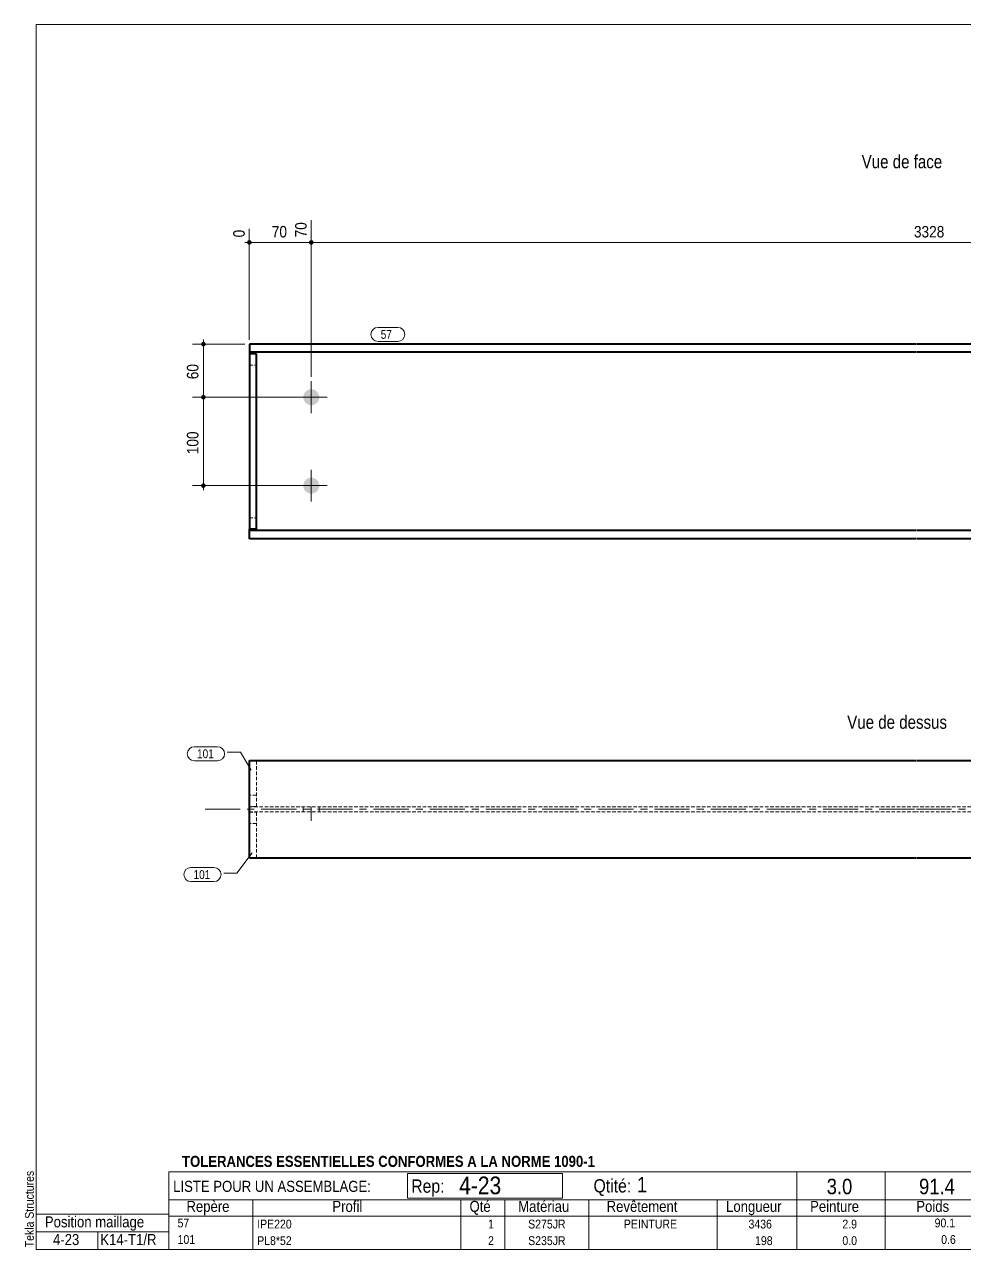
# Model space of a CAD drawing. Header units: millimetres. Extents: x 2 to 410, y 5 to 282.
# Drawn here: x 2.4 to 214.9, y 5 to 282 of the extents above; entities that cross this region are included whole.
import ezdxf

# ---------------------------------------------------------------- set-up
doc = ezdxf.new("R2010")
doc.units = ezdxf.units.MM
for name, pattern in [('AXES', [12.7, 7.9375, -1.5875, 1.5875, -1.5875]), ('CACHE2', [1.190625, 0.79375, -0.396875]), ('INTERROMPUX2', [9.525, 6.35, -3.175])]:
    doc.linetypes.add(name, pattern=pattern)
for name, color, linetype, lineweight in [('Autre type objet', 1, 'Continuous', 0), ('Axe', 1, 'Continuous', 0), ('Boulon', 7, 'Continuous', 0), ('Cache', 7, 'Continuous', 0), ('Cotation', 7, 'Continuous', 0), ('Feuille dessin', 5, 'Continuous', 0), ('Piece', 2, 'Continuous', 0), ('Repère pièce', 3, 'Continuous', 0)]:
    doc.layers.add(name, color=color, linetype=linetype, lineweight=lineweight)
doc.styles.add('ARIAL', font='ARIAL.TTF')
doc.styles.add('ARIAL_BOLD', font='ARIALBD.TTF')
doc.styles.add('ARIAL_NARROW', font='ARIAL.TTF')
doc.styles.add('COMIC_SANS_MS', font='COMIC.TTF')

# ---------------------------------------------------------------- blocks, each defined once
blk = doc.blocks.new('*A2')
at = {"layer": 'Boulon'}
for points in [[(69.02, 197.68), (69.02, 197.63), (69.02, 197.59), (69.02, 197.55), (69.01, 197.5), (69.01, 197.46), (69, 197.41), (68.99, 197.37), (68.98, 197.33), (68.97, 197.29), (68.96, 197.24), (68.95, 197.2), (68.93, 197.16), (68.92, 197.12), (68.9, 197.07), (68.89, 197.03), (68.87, 196.99), (68.85, 196.95), (68.83, 196.91), (68.81, 196.87), (68.79, 196.84), (68.77, 196.8), (68.75, 196.76), (68.72, 196.72), (68.7, 196.69), (68.67, 196.65), (68.64, 196.62), (68.62, 196.58), (68.59, 196.55), (68.56, 196.51), (68.53, 196.48), (68.5, 196.45), (68.47, 196.42), (68.43, 196.39), (68.4, 196.36), (68.37, 196.33), (68.33, 196.3), (68.3, 196.28), (68.26, 196.25), (68.22, 196.23), (68.19, 196.2), (68.15, 196.18), (68.11, 196.16), (68.07, 196.13), (68.03, 196.11), (67.99, 196.1), (67.95, 196.08), (67.91, 196.06), (67.87, 196.04), (67.83, 196.03), (67.79, 196.01), (67.75, 196), (67.7, 195.99), (67.66, 195.98), (67.62, 195.97), (67.58, 195.96), (67.53, 195.95), (67.49, 195.94), (67.45, 195.94), (67.4, 195.93), (67.36, 195.93), (67.31, 195.92), (67.27, 195.92), (67.22, 195.92), (67.18, 195.92), (67.14, 195.92), (67.09, 195.93), (67.05, 195.93), (67, 195.94), (66.96, 195.94), (66.92, 195.95), (66.87, 195.96), (66.83, 195.97), (66.79, 195.98), (66.74, 195.99), (66.7, 196), (66.66, 196.01), (66.62, 196.03), (66.58, 196.04), (66.54, 196.06), (66.5, 196.08), (66.46, 196.1), (66.42, 196.11), (66.38, 196.13), (66.34, 196.16), (66.3, 196.18), (66.26, 196.2), (66.22, 196.23), (66.19, 196.25), (66.15, 196.28), (66.12, 196.3), (66.08, 196.33), (66.05, 196.36), (66.02, 196.39), (65.98, 196.42), (65.95, 196.45), (65.92, 196.48), (65.89, 196.51), (65.86, 196.55), (65.83, 196.58), (65.81, 196.62), (65.78, 196.65), (65.75, 196.69), (65.73, 196.72), (65.7, 196.76), (65.68, 196.8), (65.66, 196.84), (65.64, 196.87), (65.62, 196.91), (65.6, 196.95), (65.58, 196.99), (65.56, 197.03), (65.55, 197.07), (65.53, 197.12), (65.52, 197.16), (65.5, 197.2), (65.49, 197.24), (65.48, 197.29), (65.47, 197.33), (65.46, 197.37), (65.45, 197.41), (65.44, 197.46), (65.44, 197.5), (65.43, 197.55), (65.43, 197.59), (65.43, 197.63), (65.43, 197.68), (65.42, 197.72), (65.43, 197.77), (65.43, 197.81), (65.43, 197.85), (65.43, 197.9), (65.44, 197.94), (65.44, 197.99), (65.45, 198.03), (65.46, 198.07), (65.47, 198.12), (65.48, 198.16), (65.49, 198.2), (65.5, 198.24), (65.52, 198.29), (65.53, 198.33), (65.55, 198.37), (65.56, 198.41), (65.58, 198.45), (65.6, 198.49), (65.62, 198.53), (65.64, 198.57), (65.66, 198.61), (65.68, 198.65), (65.7, 198.69), (65.73, 198.72), (65.75, 198.76), (65.78, 198.79), (65.81, 198.83), (65.83, 198.86), (65.86, 198.9), (65.89, 198.93), (65.92, 198.96), (65.95, 199), (65.98, 199.03), (66.02, 199.06), (66.05, 199.09), (66.08, 199.11), (66.12, 199.14), (66.15, 199.17), (66.19, 199.19), (66.22, 199.22), (66.26, 199.24), (66.3, 199.27), (66.34, 199.29), (66.38, 199.31), (66.42, 199.33), (66.46, 199.35), (66.5, 199.37), (66.54, 199.39), (66.58, 199.4), (66.62, 199.42), (66.66, 199.43), (66.7, 199.44), (66.74, 199.46), (66.79, 199.47), (66.83, 199.48), (66.87, 199.49), (66.92, 199.5), (66.96, 199.5), (67, 199.51), (67.05, 199.51), (67.09, 199.52), (67.14, 199.52), (67.18, 199.52), (67.22, 199.52), (67.27, 199.52), (67.31, 199.52), (67.36, 199.52), (67.4, 199.51), (67.45, 199.51), (67.49, 199.5), (67.53, 199.5), (67.58, 199.49), (67.62, 199.48), (67.66, 199.47), (67.7, 199.46), (67.75, 199.44), (67.79, 199.43), (67.83, 199.42), (67.87, 199.4), (67.91, 199.39), (67.95, 199.37), (67.99, 199.35), (68.03, 199.33), (68.07, 199.31), (68.11, 199.29), (68.15, 199.27), (68.19, 199.24), (68.22, 199.22), (68.26, 199.19), (68.3, 199.17), (68.33, 199.14), (68.37, 199.11), (68.4, 199.09), (68.43, 199.06), (68.47, 199.03), (68.5, 199), (68.53, 198.96), (68.56, 198.93), (68.59, 198.9), (68.62, 198.86), (68.64, 198.83), (68.67, 198.79), (68.7, 198.76), (68.72, 198.72), (68.75, 198.69), (68.77, 198.65), (68.79, 198.61), (68.81, 198.57), (68.83, 198.53), (68.85, 198.49), (68.87, 198.45), (68.89, 198.41), (68.9, 198.37), (68.92, 198.33), (68.93, 198.29), (68.95, 198.24), (68.96, 198.2), (68.97, 198.16), (68.98, 198.12), (68.99, 198.07), (69, 198.03), (69.01, 197.99), (69.01, 197.94), (69.02, 197.9), (69.02, 197.85), (69.02, 197.81), (69.02, 197.77), (69.02, 197.72)], [(69.02, 177.68), (69.02, 177.63), (69.02, 177.59), (69.02, 177.55), (69.01, 177.5), (69.01, 177.46), (69, 177.41), (68.99, 177.37), (68.98, 177.33), (68.97, 177.29), (68.96, 177.24), (68.95, 177.2), (68.93, 177.16), (68.92, 177.12), (68.9, 177.07), (68.89, 177.03), (68.87, 176.99), (68.85, 176.95), (68.83, 176.91), (68.81, 176.87), (68.79, 176.84), (68.77, 176.8), (68.75, 176.76), (68.72, 176.72), (68.7, 176.69), (68.67, 176.65), (68.64, 176.62), (68.62, 176.58), (68.59, 176.55), (68.56, 176.51), (68.53, 176.48), (68.5, 176.45), (68.47, 176.42), (68.43, 176.39), (68.4, 176.36), (68.37, 176.33), (68.33, 176.3), (68.3, 176.28), (68.26, 176.25), (68.22, 176.23), (68.19, 176.2), (68.15, 176.18), (68.11, 176.16), (68.07, 176.13), (68.03, 176.11), (67.99, 176.1), (67.95, 176.08), (67.91, 176.06), (67.87, 176.04), (67.83, 176.03), (67.79, 176.01), (67.75, 176), (67.7, 175.99), (67.66, 175.98), (67.62, 175.97), (67.58, 175.96), (67.53, 175.95), (67.49, 175.94), (67.45, 175.94), (67.4, 175.93), (67.36, 175.93), (67.31, 175.92), (67.27, 175.92), (67.22, 175.92), (67.18, 175.92), (67.14, 175.92), (67.09, 175.93), (67.05, 175.93), (67, 175.94), (66.96, 175.94), (66.92, 175.95), (66.87, 175.96), (66.83, 175.97), (66.79, 175.98), (66.74, 175.99), (66.7, 176), (66.66, 176.01), (66.62, 176.03), (66.58, 176.04), (66.54, 176.06), (66.5, 176.08), (66.46, 176.1), (66.42, 176.11), (66.38, 176.13), (66.34, 176.16), (66.3, 176.18), (66.26, 176.2), (66.22, 176.23), (66.19, 176.25), (66.15, 176.28), (66.12, 176.3), (66.08, 176.33), (66.05, 176.36), (66.02, 176.39), (65.98, 176.42), (65.95, 176.45), (65.92, 176.48), (65.89, 176.51), (65.86, 176.55), (65.83, 176.58), (65.81, 176.62), (65.78, 176.65), (65.75, 176.69), (65.73, 176.72), (65.7, 176.76), (65.68, 176.8), (65.66, 176.84), (65.64, 176.87), (65.62, 176.91), (65.6, 176.95), (65.58, 176.99), (65.56, 177.03), (65.55, 177.07), (65.53, 177.12), (65.52, 177.16), (65.5, 177.2), (65.49, 177.24), (65.48, 177.29), (65.47, 177.33), (65.46, 177.37), (65.45, 177.41), (65.44, 177.46), (65.44, 177.5), (65.43, 177.55), (65.43, 177.59), (65.43, 177.63), (65.43, 177.68), (65.42, 177.72), (65.43, 177.77), (65.43, 177.81), (65.43, 177.85), (65.43, 177.9), (65.44, 177.94), (65.44, 177.99), (65.45, 178.03), (65.46, 178.07), (65.47, 178.12), (65.48, 178.16), (65.49, 178.2), (65.5, 178.24), (65.52, 178.29), (65.53, 178.33), (65.55, 178.37), (65.56, 178.41), (65.58, 178.45), (65.6, 178.49), (65.62, 178.53), (65.64, 178.57), (65.66, 178.61), (65.68, 178.65), (65.7, 178.69), (65.73, 178.72), (65.75, 178.76), (65.78, 178.79), (65.81, 178.83), (65.83, 178.86), (65.86, 178.9), (65.89, 178.93), (65.92, 178.96), (65.95, 179), (65.98, 179.03), (66.02, 179.06), (66.05, 179.09), (66.08, 179.11), (66.12, 179.14), (66.15, 179.17), (66.19, 179.19), (66.22, 179.22), (66.26, 179.24), (66.3, 179.27), (66.34, 179.29), (66.38, 179.31), (66.42, 179.33), (66.46, 179.35), (66.5, 179.37), (66.54, 179.39), (66.58, 179.4), (66.62, 179.42), (66.66, 179.43), (66.7, 179.44), (66.74, 179.46), (66.79, 179.47), (66.83, 179.48), (66.87, 179.49), (66.92, 179.5), (66.96, 179.5), (67, 179.51), (67.05, 179.51), (67.09, 179.52), (67.14, 179.52), (67.18, 179.52), (67.22, 179.52), (67.27, 179.52), (67.31, 179.52), (67.36, 179.52), (67.4, 179.51), (67.45, 179.51), (67.49, 179.5), (67.53, 179.5), (67.58, 179.49), (67.62, 179.48), (67.66, 179.47), (67.7, 179.46), (67.75, 179.44), (67.79, 179.43), (67.83, 179.42), (67.87, 179.4), (67.91, 179.39), (67.95, 179.37), (67.99, 179.35), (68.03, 179.33), (68.07, 179.31), (68.11, 179.29), (68.15, 179.27), (68.19, 179.24), (68.22, 179.22), (68.26, 179.19), (68.3, 179.17), (68.33, 179.14), (68.37, 179.11), (68.4, 179.09), (68.43, 179.06), (68.47, 179.03), (68.5, 179), (68.53, 178.96), (68.56, 178.93), (68.59, 178.9), (68.62, 178.86), (68.64, 178.83), (68.67, 178.79), (68.7, 178.76), (68.72, 178.72), (68.75, 178.69), (68.77, 178.65), (68.79, 178.61), (68.81, 178.57), (68.83, 178.53), (68.85, 178.49), (68.87, 178.45), (68.89, 178.41), (68.9, 178.37), (68.92, 178.33), (68.93, 178.29), (68.95, 178.24), (68.96, 178.2), (68.97, 178.16), (68.98, 178.12), (68.99, 178.07), (69, 178.03), (69.01, 177.99), (69.01, 177.94), (69.02, 177.9), (69.02, 177.85), (69.02, 177.81), (69.02, 177.77), (69.02, 177.72)]]:
    blk.add_hatch(color=256, dxfattribs=at).paths.add_polyline_path(points, flags=17)
at = {"layer": 'Boulon', "linetype": 'Continuous', "lineweight": 0}
for p, q in [((67.22, 201.32), (67.22, 194.12)), ((63.62, 197.72), (70.82, 197.72)), ((67.22, 181.32), (67.22, 174.12)), ((63.62, 177.72), (70.82, 177.72))]:
    blk.add_line(p, q, dxfattribs=at)
blk = doc.blocks.new('*A3')
at = {"layer": 'Cache', "color": 7, "linetype": 'CACHE2', "lineweight": 20}
blk.add_line((53.224433, 207.562426), (53.224433, 167.882427), dxfattribs=at)
at = {"layer": 'Piece', "color": 2, "linetype": 'Continuous', "lineweight": 40}
for p, q in [((203.936682, 209.722426), (53.224433, 209.722426)), ((53.224433, 209.722426), (53.224433, 207.562426)), ((203.936682, 207.882426), (53.224433, 207.882426)), ((339.036682, 209.722426), (204.036682, 209.722426)), ((339.036682, 207.882426), (204.036682, 207.882426)), ((339.036682, 204.722426), (339.036682, 209.722426)), ((355.036682, 204.722426), (339.036682, 204.722426)), ((355.036682, 165.722426), (355.036682, 204.722426)), ((53.224433, 165.722426), (53.224433, 167.882427)), ((203.936682, 167.562426), (53.224433, 167.562426)), ((355.036682, 167.562426), (204.036682, 167.562426)), ((203.936682, 165.722426), (53.224433, 165.722426)), ((355.036682, 165.722426), (204.036682, 165.722426))]:
    blk.add_line(p, q, dxfattribs=at)
blk = doc.blocks.new('*A4')
at = {"layer": 'Cache', "color": 7, "linetype": 'CACHE2', "lineweight": 20}
for p, q in [((53.221726, 204.962426), (54.821726, 204.962426)), ((53.221726, 170.482427), (54.821726, 170.482427))]:
    blk.add_line(p, q, dxfattribs=at)
at = {"layer": 'Piece', "color": 2, "linetype": 'Continuous', "lineweight": 40}
for p, q in [((54.821726, 207.562426), (53.221726, 207.562426)), ((53.221726, 207.562426), (53.221726, 167.882427)), ((54.821726, 167.882427), (54.821726, 207.562426)), ((54.821726, 167.882427), (53.221726, 167.882427))]:
    blk.add_line(p, q, dxfattribs=at)
blk = doc.blocks.new('*A5')
at = {"layer": 'Cache', "color": 7, "linetype": 'CACHE2', "lineweight": 20}
for p, q in [((54.821726, 207.562426), (53.221726, 207.562426)), ((53.221726, 207.562426), (53.221726, 167.882427)), ((54.821726, 167.882427), (54.821726, 207.562426)), ((53.221726, 204.962426), (54.821726, 204.962426)), ((53.221726, 170.482427), (54.821726, 170.482427)), ((53.221726, 167.882427), (54.821726, 167.882427))]:
    blk.add_line(p, q, dxfattribs=at)
blk = doc.blocks.new('*A7')
at = {"layer": 'Boulon', "linetype": 'INTERROMPUX2', "lineweight": 0}
for p, q in [((65.424781, 103.947496), (65.424781, 105.127496)), ((65.424781, 103.947496), (65.424781, 105.127496)), ((67.224781, 101.947496), (67.224781, 105.127496)), ((67.224781, 101.947496), (67.224781, 105.127496)), ((69.024781, 103.947496), (69.024781, 105.127496)), ((69.024781, 103.947496), (69.024781, 105.127496))]:
    blk.add_line(p, q, dxfattribs=at)
blk = doc.blocks.new('*A8')
at = {"layer": 'Axe', "color": 1, "linetype": 'AXES', "lineweight": 15}
for p, q in [((43.224433, 104.537496), (203.936682, 104.537496)), ((204.036682, 104.537496), (365.036682, 104.537496))]:
    blk.add_line(p, q, dxfattribs=at)
at = {"layer": 'Cache', "color": 7, "linetype": 'CACHE2', "lineweight": 20}
for p, q in [((203.936682, 105.127496), (53.224433, 105.127496)), ((203.936682, 103.947496), (53.224433, 103.947496)), ((339.036682, 105.127496), (204.036682, 105.127496)), ((339.036682, 103.947496), (204.036682, 103.947496))]:
    blk.add_line(p, q, dxfattribs=at)
at = {"layer": 'Piece', "color": 2, "linetype": 'Continuous', "lineweight": 40}
for p, q in [((53.224433, 93.537496), (53.224433, 115.537496)), ((53.224433, 115.537496), (203.936682, 115.537496)), ((204.036682, 115.537496), (355.036682, 115.537496)), ((339.036682, 93.537496), (339.036682, 115.537496)), ((355.036682, 93.537496), (355.036682, 115.537496)), ((355.036682, 105.127496), (339.036682, 105.127496)), ((355.036682, 103.947496), (339.036682, 103.947496)), ((53.224433, 93.537496), (203.936682, 93.537496)), ((204.036682, 93.537496), (339.036682, 93.537496)), ((355.036682, 93.537496), (339.036682, 93.537496))]:
    blk.add_line(p, q, dxfattribs=at)
blk = doc.blocks.new('*A9')
at = {"layer": 'Cache', "color": 7, "linetype": 'CACHE2', "lineweight": 20}
for p, q in [((53.221726, 103.927496), (54.821726, 103.927496)), ((54.821726, 93.557496), (54.821726, 103.927496)), ((54.821726, 101.327496), (53.221726, 101.327496)), ((54.821726, 93.557496), (53.221726, 93.557496))]:
    blk.add_line(p, q, dxfattribs=at)
at = {"layer": 'Piece', "color": 2, "linetype": 'Continuous', "lineweight": 40}
blk.add_line((53.221726, 93.557496), (53.221726, 103.927496), dxfattribs=at)
blk = doc.blocks.new('*A10')
at = {"layer": 'Cache', "color": 7, "linetype": 'CACHE2', "lineweight": 20}
for p, q in [((54.821726, 115.517496), (53.221726, 115.517496)), ((54.821726, 105.147496), (54.821726, 115.517496)), ((54.821726, 107.747496), (53.221726, 107.747496)), ((54.821726, 105.147496), (53.221726, 105.147496))]:
    blk.add_line(p, q, dxfattribs=at)
at = {"layer": 'Piece', "color": 2, "linetype": 'Continuous', "lineweight": 40}
blk.add_line((53.221726, 105.147496), (53.221726, 115.517496), dxfattribs=at)
blk = doc.blocks.new('*A11')
at = {"layer": 'Feuille dessin', "linetype": 'Continuous', "lineweight": 0}
for p, q in [((405, 282), (5, 282)), ((5, 282), (5, 5)), ((405, 5), (405, 282)), ((5, 5), (405, 5))]:
    blk.add_line(p, q, dxfattribs=at)
at = {"layer": 'Feuille dessin', "style": 'ARIAL', "width": 0.85}
blk.add_text('Tekla Structures', height=2, rotation=90, dxfattribs=at).set_placement((4.5, 5.5))
blk = doc.blocks.new('*A14')
at = {"layer": 'Autre type objet', "linetype": 'Continuous', "lineweight": 0}
for p, q in [((35, 22.526986), (220, 22.526986)), ((35.000031, 22.526887), (35, 12.5)), ((89, 22.192397), (124, 22.192397)), ((89, 16.624117), (89, 22.192397)), ((124, 22.192397), (124, 16.624117)), ((177.006307, 22.526553), (177, 12.5)), ((197.000069, 22.525594), (197, 12.5)), ((219.999994, 22.526914), (220, 12.5)), ((124, 16.624117), (89, 16.624117)), ((35, 16.25), (220, 16.25)), ((54, 16.25), (54, 12.5)), ((101, 16.25), (101, 12.5)), ((111, 16.25), (111, 12.5)), ((130, 16.25), (130, 12.5)), ((159, 16.25), (159, 12.5)), ((35, 12.5), (220, 12.5)), ((35, 12.5), (35, 8.75)), ((54, 12.5), (54, 8.75)), ((101, 12.5), (101, 8.75)), ((111, 12.5), (111, 8.75)), ((130, 12.5), (130, 8.75)), ((159, 12.5), (159, 8.75)), ((177, 12.5), (177, 8.75)), ((197, 12.5), (197, 8.75)), ((220, 12.5), (220, 8.75)), ((35, 8.75), (35, 5)), ((54, 8.75), (54, 5)), ((101, 8.75), (101, 5)), ((111, 8.75), (111, 5)), ((130, 8.75), (130, 5)), ((159, 8.75), (159, 5)), ((177, 8.75), (177, 5)), ((197, 8.75), (197, 5)), ((220, 8.75), (220, 5))]:
    blk.add_line(p, q, dxfattribs=at)
at = {"layer": 'Autre type objet', "width": 0.85}
for s, height, style, p in [('TOLERANCES ESSENTIELLES CONFORMES A LA NORME 1090-1', 2.5, 'ARIAL_BOLD', (38, 23.677143)), ('LISTE POUR UN ASSEMBLAGE:', 2.5, 'ARIAL', (36, 18.028635)), ('Rep:', 3, 'ARIAL_NARROW', (89.824804, 17.841901)), ('4-23', 4, 'ARIAL', (100.65625, 17.5)), ('Qtité:', 3, 'ARIAL', (131.03794, 17.899058)), ('1', 3.5, 'ARIAL', (140.83694, 17.899058)), ('3.0', 3.5, 'ARIAL', (183.758911, 17.5)), ('91.4', 3.5, 'ARIAL', (204.628174, 17.5)), ('Repère', 2.5, 'ARIAL', (39, 13.5)), ('Profil', 2.5, 'ARIAL', (72, 13.5)), ('Qté', 2.5, 'ARIAL', (103, 13.5)), ('Matériau', 2.5, 'ARIAL', (114, 13.5)), ('Revêtement', 2.5, 'ARIAL', (134, 13.5)), ('Longueur', 2.5, 'ARIAL', (161, 13.5)), ('Peinture', 2.5, 'ARIAL', (180, 13.5)), ('Poids', 2.5, 'ARIAL', (204, 13.5)), ('57', 2, 'ARIAL', (37, 10)), ('IPE220', 2, 'ARIAL', (55, 9.75)), ('1', 2, 'ARIAL', (107.186523, 9.75)), ('S275JR', 2, 'ARIAL', (116.259277, 9.75)), ('PEINTURE', 2, 'ARIAL', (137.896973, 9.75)), ('3436', 2, 'ARIAL', (166.070312, 9.75)), ('2.9', 2, 'ARIAL', (187.295898, 9.75)), ('90.1', 2, 'ARIAL', (208.146484, 10)), ('101', 2, 'ARIAL', (37, 6.25)), ('PL8*52', 2, 'ARIAL', (55, 6)), ('2', 2, 'ARIAL', (107.186523, 6)), ('S235JR', 2, 'ARIAL', (116.259277, 6)), ('198', 2, 'ARIAL', (167.553711, 6)), ('0.0', 2, 'ARIAL', (187.295898, 6)), ('0.6', 2, 'ARIAL', (209.629883, 6.25))]:
    blk.add_text(s, height=height, dxfattribs=dict(at, style=style)).set_placement(p)
blk = doc.blocks.new('*A16')
at = {"layer": 'Autre type objet', "linetype": 'Continuous', "lineweight": 0}
for p, q in [((5, 13), (5, 9)), ((5, 13), (35, 13)), ((35, 9), (35, 13)), ((39.5, 13), (39.5, 13)), ((5, 9), (35, 9)), ((5, 9), (5, 5)), ((19, 9), (19, 5)), ((35, 9), (35, 5)), ((5, 5), (35, 5))]:
    blk.add_line(p, q, dxfattribs=at)
at = {"layer": 'Autre type objet', "style": 'ARIAL', "width": 0.85}
for s, p in [('Position maillage', (7, 10)), ('4-23', (8.83374, 6)), ('K14-T1/R', (19.536743, 6))]:
    blk.add_text(s, height=2.5, dxfattribs=at).set_placement(p)
blk = doc.blocks.new('*A20')
at = {"layer": 'Cotation'}
for points in [[(42.81, 197.2), (42.78, 197.2), (42.76, 197.21), (42.73, 197.21), (42.71, 197.22), (42.68, 197.22), (42.66, 197.23), (42.64, 197.24), (42.61, 197.25), (42.59, 197.26), (42.57, 197.28), (42.55, 197.29), (42.52, 197.3), (42.5, 197.32), (42.49, 197.34), (42.47, 197.35), (42.45, 197.37), (42.43, 197.39), (42.42, 197.41), (42.4, 197.43), (42.39, 197.46), (42.38, 197.48), (42.36, 197.5), (42.35, 197.52), (42.34, 197.55), (42.34, 197.57), (42.33, 197.6), (42.32, 197.62), (42.32, 197.65), (42.32, 197.67), (42.32, 197.7), (42.31, 197.72), (42.32, 197.75), (42.32, 197.77), (42.32, 197.8), (42.32, 197.82), (42.33, 197.85), (42.34, 197.87), (42.34, 197.9), (42.35, 197.92), (42.36, 197.94), (42.38, 197.97), (42.39, 197.99), (42.4, 198.01), (42.42, 198.03), (42.43, 198.05), (42.45, 198.07), (42.47, 198.09), (42.49, 198.11), (42.5, 198.12), (42.52, 198.14), (42.55, 198.15), (42.57, 198.17), (42.59, 198.18), (42.61, 198.19), (42.64, 198.2), (42.66, 198.21), (42.68, 198.22), (42.71, 198.23), (42.73, 198.23), (42.76, 198.24), (42.78, 198.24), (42.81, 198.24), (42.83, 198.24), (42.86, 198.24), (42.89, 198.24), (42.91, 198.24), (42.94, 198.23), (42.96, 198.23), (42.99, 198.22), (43.01, 198.21), (43.03, 198.2), (43.06, 198.19), (43.08, 198.18), (43.1, 198.17), (43.12, 198.15), (43.14, 198.14), (43.16, 198.12), (43.18, 198.11), (43.2, 198.09), (43.22, 198.07), (43.24, 198.05), (43.25, 198.03), (43.27, 198.01), (43.28, 197.99), (43.29, 197.97), (43.3, 197.94), (43.31, 197.92), (43.32, 197.9), (43.33, 197.87), (43.34, 197.85), (43.34, 197.82), (43.35, 197.8), (43.35, 197.77), (43.35, 197.75), (43.35, 197.72), (43.35, 197.7), (43.35, 197.67), (43.35, 197.65), (43.34, 197.62), (43.34, 197.6), (43.33, 197.57), (43.32, 197.55), (43.31, 197.52), (43.3, 197.5), (43.29, 197.48), (43.28, 197.46), (43.27, 197.43), (43.25, 197.41), (43.24, 197.39), (43.22, 197.37), (43.2, 197.35), (43.18, 197.34), (43.16, 197.32), (43.14, 197.3), (43.12, 197.29), (43.1, 197.28), (43.08, 197.26), (43.06, 197.25), (43.03, 197.24), (43.01, 197.23), (42.99, 197.22), (42.96, 197.22), (42.94, 197.21), (42.91, 197.21), (42.89, 197.2), (42.86, 197.2), (42.83, 197.2)], [(42.81, 177.2), (42.78, 177.2), (42.76, 177.21), (42.73, 177.21), (42.71, 177.22), (42.68, 177.22), (42.66, 177.23), (42.64, 177.24), (42.61, 177.25), (42.59, 177.26), (42.57, 177.28), (42.55, 177.29), (42.52, 177.3), (42.5, 177.32), (42.49, 177.34), (42.47, 177.35), (42.45, 177.37), (42.43, 177.39), (42.42, 177.41), (42.4, 177.43), (42.39, 177.46), (42.38, 177.48), (42.36, 177.5), (42.35, 177.52), (42.34, 177.55), (42.34, 177.57), (42.33, 177.6), (42.32, 177.62), (42.32, 177.65), (42.32, 177.67), (42.32, 177.7), (42.31, 177.72), (42.32, 177.75), (42.32, 177.77), (42.32, 177.8), (42.32, 177.82), (42.33, 177.85), (42.34, 177.87), (42.34, 177.9), (42.35, 177.92), (42.36, 177.94), (42.38, 177.97), (42.39, 177.99), (42.4, 178.01), (42.42, 178.03), (42.43, 178.05), (42.45, 178.07), (42.47, 178.09), (42.49, 178.11), (42.5, 178.12), (42.52, 178.14), (42.55, 178.15), (42.57, 178.17), (42.59, 178.18), (42.61, 178.19), (42.64, 178.2), (42.66, 178.21), (42.68, 178.22), (42.71, 178.23), (42.73, 178.23), (42.76, 178.24), (42.78, 178.24), (42.81, 178.24), (42.83, 178.24), (42.86, 178.24), (42.89, 178.24), (42.91, 178.24), (42.94, 178.23), (42.96, 178.23), (42.99, 178.22), (43.01, 178.21), (43.03, 178.2), (43.06, 178.19), (43.08, 178.18), (43.1, 178.17), (43.12, 178.15), (43.14, 178.14), (43.16, 178.12), (43.18, 178.11), (43.2, 178.09), (43.22, 178.07), (43.24, 178.05), (43.25, 178.03), (43.27, 178.01), (43.28, 177.99), (43.29, 177.97), (43.3, 177.94), (43.31, 177.92), (43.32, 177.9), (43.33, 177.87), (43.34, 177.85), (43.34, 177.82), (43.35, 177.8), (43.35, 177.77), (43.35, 177.75), (43.35, 177.72), (43.35, 177.7), (43.35, 177.67), (43.35, 177.65), (43.34, 177.62), (43.34, 177.6), (43.33, 177.57), (43.32, 177.55), (43.31, 177.52), (43.3, 177.5), (43.29, 177.48), (43.28, 177.46), (43.27, 177.43), (43.25, 177.41), (43.24, 177.39), (43.22, 177.37), (43.2, 177.35), (43.18, 177.34), (43.16, 177.32), (43.14, 177.3), (43.12, 177.29), (43.1, 177.28), (43.08, 177.26), (43.06, 177.25), (43.03, 177.24), (43.01, 177.23), (42.99, 177.22), (42.96, 177.22), (42.94, 177.21), (42.91, 177.21), (42.89, 177.2), (42.86, 177.2), (42.83, 177.2)]]:
    blk.add_hatch(color=256, dxfattribs=at).paths.add_polyline_path(points, flags=17)
at = {"layer": 'Cotation', "linetype": 'Continuous', "lineweight": 0}
for p, q in [((66.22, 197.72), (40.41, 197.72)), ((41.79, 197.72), (43.87, 197.72)), ((42.83, 198.76), (42.83, 196.68)), ((42.83, 197.72), (42.83, 198.76)), ((42.83, 177.72), (42.83, 197.72)), ((66.22, 177.72), (40.41, 177.72)), ((41.79, 177.72), (43.87, 177.72)), ((42.83, 178.76), (42.83, 176.68)), ((42.83, 177.72), (42.83, 176.68))]:
    blk.add_line(p, q, dxfattribs=at)
at = {"layer": 'Cotation'}
for p in [(42.83, 197.72), (42.83, 177.72)]:
    blk.add_point(p, dxfattribs=at)
at = {"layer": 'Cotation', "style": 'ARIAL', "width": 0.85}
blk.add_text('100', height=2.6, rotation=90.0002, dxfattribs=at).set_placement((41.71, 184.83))
blk = doc.blocks.new('*A21')
at = {"layer": 'Cotation'}
for points in [[(42.81, 209.2), (42.78, 209.2), (42.76, 209.21), (42.73, 209.21), (42.71, 209.22), (42.68, 209.22), (42.66, 209.23), (42.64, 209.24), (42.61, 209.25), (42.59, 209.26), (42.57, 209.28), (42.55, 209.29), (42.52, 209.3), (42.5, 209.32), (42.49, 209.34), (42.47, 209.35), (42.45, 209.37), (42.43, 209.39), (42.42, 209.41), (42.4, 209.43), (42.39, 209.46), (42.38, 209.48), (42.36, 209.5), (42.35, 209.52), (42.34, 209.55), (42.34, 209.57), (42.33, 209.6), (42.32, 209.62), (42.32, 209.65), (42.32, 209.67), (42.32, 209.7), (42.31, 209.72), (42.32, 209.75), (42.32, 209.77), (42.32, 209.8), (42.32, 209.82), (42.33, 209.85), (42.34, 209.87), (42.34, 209.9), (42.35, 209.92), (42.36, 209.94), (42.38, 209.97), (42.39, 209.99), (42.4, 210.01), (42.42, 210.03), (42.43, 210.05), (42.45, 210.07), (42.47, 210.09), (42.49, 210.11), (42.5, 210.12), (42.52, 210.14), (42.55, 210.15), (42.57, 210.17), (42.59, 210.18), (42.61, 210.19), (42.64, 210.2), (42.66, 210.21), (42.68, 210.22), (42.71, 210.23), (42.73, 210.23), (42.76, 210.24), (42.78, 210.24), (42.81, 210.24), (42.83, 210.24), (42.86, 210.24), (42.89, 210.24), (42.91, 210.24), (42.94, 210.23), (42.96, 210.23), (42.99, 210.22), (43.01, 210.21), (43.03, 210.2), (43.06, 210.19), (43.08, 210.18), (43.1, 210.17), (43.12, 210.15), (43.14, 210.14), (43.16, 210.12), (43.18, 210.11), (43.2, 210.09), (43.22, 210.07), (43.24, 210.05), (43.25, 210.03), (43.27, 210.01), (43.28, 209.99), (43.29, 209.97), (43.3, 209.94), (43.31, 209.92), (43.32, 209.9), (43.33, 209.87), (43.34, 209.85), (43.34, 209.82), (43.35, 209.8), (43.35, 209.77), (43.35, 209.75), (43.35, 209.72), (43.35, 209.7), (43.35, 209.67), (43.35, 209.65), (43.34, 209.62), (43.34, 209.6), (43.33, 209.57), (43.32, 209.55), (43.31, 209.52), (43.3, 209.5), (43.29, 209.48), (43.28, 209.46), (43.27, 209.43), (43.25, 209.41), (43.24, 209.39), (43.22, 209.37), (43.2, 209.35), (43.18, 209.34), (43.16, 209.32), (43.14, 209.3), (43.12, 209.29), (43.1, 209.28), (43.08, 209.26), (43.06, 209.25), (43.03, 209.24), (43.01, 209.23), (42.99, 209.22), (42.96, 209.22), (42.94, 209.21), (42.91, 209.21), (42.89, 209.2), (42.86, 209.2), (42.83, 209.2)], [(42.81, 197.2), (42.78, 197.2), (42.76, 197.21), (42.73, 197.21), (42.71, 197.22), (42.68, 197.22), (42.66, 197.23), (42.64, 197.24), (42.61, 197.25), (42.59, 197.26), (42.57, 197.28), (42.55, 197.29), (42.52, 197.3), (42.5, 197.32), (42.49, 197.34), (42.47, 197.35), (42.45, 197.37), (42.43, 197.39), (42.42, 197.41), (42.4, 197.43), (42.39, 197.46), (42.38, 197.48), (42.36, 197.5), (42.35, 197.52), (42.34, 197.55), (42.34, 197.57), (42.33, 197.6), (42.32, 197.62), (42.32, 197.65), (42.32, 197.67), (42.32, 197.7), (42.31, 197.72), (42.32, 197.75), (42.32, 197.77), (42.32, 197.8), (42.32, 197.82), (42.33, 197.85), (42.34, 197.87), (42.34, 197.9), (42.35, 197.92), (42.36, 197.94), (42.38, 197.97), (42.39, 197.99), (42.4, 198.01), (42.42, 198.03), (42.43, 198.05), (42.45, 198.07), (42.47, 198.09), (42.49, 198.11), (42.5, 198.12), (42.52, 198.14), (42.55, 198.15), (42.57, 198.17), (42.59, 198.18), (42.61, 198.19), (42.64, 198.2), (42.66, 198.21), (42.68, 198.22), (42.71, 198.23), (42.73, 198.23), (42.76, 198.24), (42.78, 198.24), (42.81, 198.24), (42.83, 198.24), (42.86, 198.24), (42.89, 198.24), (42.91, 198.24), (42.94, 198.23), (42.96, 198.23), (42.99, 198.22), (43.01, 198.21), (43.03, 198.2), (43.06, 198.19), (43.08, 198.18), (43.1, 198.17), (43.12, 198.15), (43.14, 198.14), (43.16, 198.12), (43.18, 198.11), (43.2, 198.09), (43.22, 198.07), (43.24, 198.05), (43.25, 198.03), (43.27, 198.01), (43.28, 197.99), (43.29, 197.97), (43.3, 197.94), (43.31, 197.92), (43.32, 197.9), (43.33, 197.87), (43.34, 197.85), (43.34, 197.82), (43.35, 197.8), (43.35, 197.77), (43.35, 197.75), (43.35, 197.72), (43.35, 197.7), (43.35, 197.67), (43.35, 197.65), (43.34, 197.62), (43.34, 197.6), (43.33, 197.57), (43.32, 197.55), (43.31, 197.52), (43.3, 197.5), (43.29, 197.48), (43.28, 197.46), (43.27, 197.43), (43.25, 197.41), (43.24, 197.39), (43.22, 197.37), (43.2, 197.35), (43.18, 197.34), (43.16, 197.32), (43.14, 197.3), (43.12, 197.29), (43.1, 197.28), (43.08, 197.26), (43.06, 197.25), (43.03, 197.24), (43.01, 197.23), (42.99, 197.22), (42.96, 197.22), (42.94, 197.21), (42.91, 197.21), (42.89, 197.2), (42.86, 197.2), (42.83, 197.2)]]:
    blk.add_hatch(color=256, dxfattribs=at).paths.add_polyline_path(points, flags=17)
at = {"layer": 'Cotation', "linetype": 'Continuous', "lineweight": 0}
for p, q in [((42.83, 210.76), (42.83, 208.68)), ((42.83, 209.72), (42.83, 210.76)), ((52.22, 209.72), (40.41, 209.72)), ((41.79, 209.72), (43.87, 209.72)), ((42.83, 197.72), (42.83, 209.72)), ((66.22, 197.72), (40.41, 197.72)), ((41.79, 197.72), (43.87, 197.72)), ((42.83, 198.76), (42.83, 196.68)), ((42.83, 197.72), (42.83, 196.68))]:
    blk.add_line(p, q, dxfattribs=at)
at = {"layer": 'Cotation'}
for p in [(42.83, 209.72), (42.83, 197.72)]:
    blk.add_point(p, dxfattribs=at)
at = {"layer": 'Cotation', "style": 'ARIAL', "width": 0.85}
blk.add_text('60', height=2.6, rotation=90.0002, dxfattribs=at).set_placement((41.71, 201.79))
blk = doc.blocks.new('*A22')
at = {"layer": 'Cotation'}
for points in [[(53.2, 232.2), (53.17, 232.2), (53.15, 232.21), (53.12, 232.21), (53.1, 232.22), (53.07, 232.22), (53.05, 232.23), (53.03, 232.24), (53, 232.25), (52.98, 232.26), (52.96, 232.28), (52.94, 232.29), (52.91, 232.3), (52.89, 232.32), (52.88, 232.34), (52.86, 232.35), (52.84, 232.37), (52.82, 232.39), (52.81, 232.41), (52.79, 232.43), (52.78, 232.46), (52.77, 232.48), (52.75, 232.5), (52.74, 232.52), (52.73, 232.55), (52.73, 232.57), (52.72, 232.6), (52.71, 232.62), (52.71, 232.65), (52.71, 232.67), (52.71, 232.7), (52.7, 232.72), (52.71, 232.75), (52.71, 232.77), (52.71, 232.8), (52.71, 232.82), (52.72, 232.85), (52.73, 232.87), (52.73, 232.9), (52.74, 232.92), (52.75, 232.94), (52.77, 232.97), (52.78, 232.99), (52.79, 233.01), (52.81, 233.03), (52.82, 233.05), (52.84, 233.07), (52.86, 233.09), (52.88, 233.11), (52.89, 233.12), (52.91, 233.14), (52.94, 233.15), (52.96, 233.17), (52.98, 233.18), (53, 233.19), (53.03, 233.2), (53.05, 233.21), (53.07, 233.22), (53.1, 233.23), (53.12, 233.23), (53.15, 233.24), (53.17, 233.24), (53.2, 233.24), (53.22, 233.24), (53.25, 233.24), (53.28, 233.24), (53.3, 233.24), (53.33, 233.23), (53.35, 233.23), (53.38, 233.22), (53.4, 233.21), (53.42, 233.2), (53.45, 233.19), (53.47, 233.18), (53.49, 233.17), (53.51, 233.15), (53.53, 233.14), (53.55, 233.12), (53.57, 233.11), (53.59, 233.09), (53.61, 233.07), (53.63, 233.05), (53.64, 233.03), (53.66, 233.01), (53.67, 232.99), (53.68, 232.97), (53.69, 232.94), (53.7, 232.92), (53.71, 232.9), (53.72, 232.87), (53.73, 232.85), (53.73, 232.82), (53.74, 232.8), (53.74, 232.77), (53.74, 232.75), (53.74, 232.72), (53.74, 232.7), (53.74, 232.67), (53.74, 232.65), (53.73, 232.62), (53.73, 232.6), (53.72, 232.57), (53.71, 232.55), (53.7, 232.52), (53.69, 232.5), (53.68, 232.48), (53.67, 232.46), (53.66, 232.43), (53.64, 232.41), (53.63, 232.39), (53.61, 232.37), (53.59, 232.35), (53.57, 232.34), (53.55, 232.32), (53.53, 232.3), (53.51, 232.29), (53.49, 232.28), (53.47, 232.26), (53.45, 232.25), (53.42, 232.24), (53.4, 232.23), (53.38, 232.22), (53.35, 232.22), (53.33, 232.21), (53.3, 232.21), (53.28, 232.2), (53.25, 232.2), (53.22, 232.2)], [(67.2, 232.2), (67.17, 232.2), (67.15, 232.21), (67.12, 232.21), (67.1, 232.22), (67.07, 232.22), (67.05, 232.23), (67.03, 232.24), (67, 232.25), (66.98, 232.26), (66.96, 232.28), (66.94, 232.29), (66.92, 232.3), (66.89, 232.32), (66.88, 232.34), (66.86, 232.35), (66.84, 232.37), (66.82, 232.39), (66.81, 232.41), (66.79, 232.43), (66.78, 232.46), (66.77, 232.48), (66.75, 232.5), (66.74, 232.52), (66.74, 232.55), (66.73, 232.57), (66.72, 232.6), (66.71, 232.62), (66.71, 232.65), (66.71, 232.67), (66.71, 232.7), (66.7, 232.72), (66.71, 232.75), (66.71, 232.77), (66.71, 232.8), (66.71, 232.82), (66.72, 232.85), (66.73, 232.87), (66.74, 232.9), (66.74, 232.92), (66.75, 232.94), (66.77, 232.97), (66.78, 232.99), (66.79, 233.01), (66.81, 233.03), (66.82, 233.05), (66.84, 233.07), (66.86, 233.09), (66.88, 233.11), (66.89, 233.12), (66.92, 233.14), (66.94, 233.15), (66.96, 233.17), (66.98, 233.18), (67, 233.19), (67.03, 233.2), (67.05, 233.21), (67.07, 233.22), (67.1, 233.23), (67.12, 233.23), (67.15, 233.24), (67.17, 233.24), (67.2, 233.24), (67.22, 233.24), (67.25, 233.24), (67.28, 233.24), (67.3, 233.24), (67.33, 233.23), (67.35, 233.23), (67.38, 233.22), (67.4, 233.21), (67.42, 233.2), (67.45, 233.19), (67.47, 233.18), (67.49, 233.17), (67.51, 233.15), (67.53, 233.14), (67.55, 233.12), (67.57, 233.11), (67.59, 233.09), (67.61, 233.07), (67.63, 233.05), (67.64, 233.03), (67.66, 233.01), (67.67, 232.99), (67.68, 232.97), (67.69, 232.94), (67.71, 232.92), (67.71, 232.9), (67.72, 232.87), (67.73, 232.85), (67.73, 232.82), (67.74, 232.8), (67.74, 232.77), (67.74, 232.75), (67.74, 232.72), (67.74, 232.7), (67.74, 232.67), (67.74, 232.65), (67.73, 232.62), (67.73, 232.6), (67.72, 232.57), (67.71, 232.55), (67.71, 232.52), (67.69, 232.5), (67.68, 232.48), (67.67, 232.46), (67.66, 232.43), (67.64, 232.41), (67.63, 232.39), (67.61, 232.37), (67.59, 232.35), (67.57, 232.34), (67.55, 232.32), (67.53, 232.3), (67.51, 232.29), (67.49, 232.28), (67.47, 232.26), (67.45, 232.25), (67.42, 232.24), (67.4, 232.23), (67.38, 232.22), (67.35, 232.22), (67.33, 232.21), (67.3, 232.21), (67.28, 232.2), (67.25, 232.2), (67.22, 232.2)]]:
    blk.add_hatch(color=256, dxfattribs=at).paths.add_polyline_path(points, flags=17)
at = {"layer": 'Cotation', "linetype": 'Continuous', "lineweight": 0}
for p, q in [((53.22, 210.72), (53.22, 235.79)), ((67.22, 202.32), (67.22, 237.72)), ((54.26, 232.72), (52.18, 232.72)), ((53.22, 232.72), (52.18, 232.72)), ((53.22, 233.76), (53.22, 231.68)), ((53.22, 232.72), (67.22, 232.72)), ((68.26, 232.72), (66.18, 232.72)), ((67.22, 233.76), (67.22, 231.68)), ((67.22, 232.72), (68.26, 232.72))]:
    blk.add_line(p, q, dxfattribs=at)
at = {"layer": 'Cotation'}
for p in [(53.22, 232.72), (67.22, 232.72)]:
    blk.add_point(p, dxfattribs=at)
at = {"layer": 'Cotation', "style": 'ARIAL', "width": 0.85}
for s, p in [('0', (52.18, 233.86)), ('70', (66.18, 233.86))]:
    blk.add_text(s, height=2.6, rotation=90.0002, dxfattribs=at).set_placement(p)
blk.add_text('70', height=2.6, dxfattribs=at).set_placement((58.3, 233.84))
blk = doc.blocks.new('*A23')
at = {"layer": 'Cotation'}
for points in [[(67.2, 232.2), (67.17, 232.2), (67.15, 232.21), (67.12, 232.21), (67.1, 232.22), (67.07, 232.22), (67.05, 232.23), (67.03, 232.24), (67, 232.25), (66.98, 232.26), (66.96, 232.28), (66.94, 232.29), (66.92, 232.3), (66.89, 232.32), (66.88, 232.34), (66.86, 232.35), (66.84, 232.37), (66.82, 232.39), (66.81, 232.41), (66.79, 232.43), (66.78, 232.46), (66.77, 232.48), (66.75, 232.5), (66.74, 232.52), (66.74, 232.55), (66.73, 232.57), (66.72, 232.6), (66.71, 232.62), (66.71, 232.65), (66.71, 232.67), (66.71, 232.7), (66.7, 232.72), (66.71, 232.75), (66.71, 232.77), (66.71, 232.8), (66.71, 232.82), (66.72, 232.85), (66.73, 232.87), (66.74, 232.9), (66.74, 232.92), (66.75, 232.94), (66.77, 232.97), (66.78, 232.99), (66.79, 233.01), (66.81, 233.03), (66.82, 233.05), (66.84, 233.07), (66.86, 233.09), (66.88, 233.11), (66.89, 233.12), (66.92, 233.14), (66.94, 233.15), (66.96, 233.17), (66.98, 233.18), (67, 233.19), (67.03, 233.2), (67.05, 233.21), (67.07, 233.22), (67.1, 233.23), (67.12, 233.23), (67.15, 233.24), (67.17, 233.24), (67.2, 233.24), (67.22, 233.24), (67.25, 233.24), (67.28, 233.24), (67.3, 233.24), (67.33, 233.23), (67.35, 233.23), (67.38, 233.22), (67.4, 233.21), (67.42, 233.2), (67.45, 233.19), (67.47, 233.18), (67.49, 233.17), (67.51, 233.15), (67.53, 233.14), (67.55, 233.12), (67.57, 233.11), (67.59, 233.09), (67.61, 233.07), (67.63, 233.05), (67.64, 233.03), (67.66, 233.01), (67.67, 232.99), (67.68, 232.97), (67.69, 232.94), (67.71, 232.92), (67.71, 232.9), (67.72, 232.87), (67.73, 232.85), (67.73, 232.82), (67.74, 232.8), (67.74, 232.77), (67.74, 232.75), (67.74, 232.72), (67.74, 232.7), (67.74, 232.67), (67.74, 232.65), (67.73, 232.62), (67.73, 232.6), (67.72, 232.57), (67.71, 232.55), (67.71, 232.52), (67.69, 232.5), (67.68, 232.48), (67.67, 232.46), (67.66, 232.43), (67.64, 232.41), (67.63, 232.39), (67.61, 232.37), (67.59, 232.35), (67.57, 232.34), (67.55, 232.32), (67.53, 232.3), (67.51, 232.29), (67.49, 232.28), (67.47, 232.26), (67.45, 232.25), (67.42, 232.24), (67.4, 232.23), (67.38, 232.22), (67.35, 232.22), (67.33, 232.21), (67.3, 232.21), (67.28, 232.2), (67.25, 232.2), (67.22, 232.2)], [(347.41, 232.2), (347.38, 232.2), (347.36, 232.21), (347.33, 232.21), (347.31, 232.22), (347.28, 232.22), (347.26, 232.23), (347.24, 232.24), (347.21, 232.25), (347.19, 232.26), (347.17, 232.28), (347.15, 232.29), (347.13, 232.3), (347.11, 232.32), (347.09, 232.34), (347.07, 232.35), (347.05, 232.37), (347.03, 232.39), (347.02, 232.41), (347, 232.43), (346.99, 232.46), (346.98, 232.48), (346.97, 232.5), (346.96, 232.52), (346.95, 232.55), (346.94, 232.57), (346.93, 232.6), (346.93, 232.62), (346.92, 232.65), (346.92, 232.67), (346.92, 232.7), (346.92, 232.72), (346.92, 232.75), (346.92, 232.77), (346.92, 232.8), (346.93, 232.82), (346.93, 232.85), (346.94, 232.87), (346.95, 232.9), (346.96, 232.92), (346.97, 232.94), (346.98, 232.97), (346.99, 232.99), (347, 233.01), (347.02, 233.03), (347.03, 233.05), (347.05, 233.07), (347.07, 233.09), (347.09, 233.11), (347.11, 233.12), (347.13, 233.14), (347.15, 233.15), (347.17, 233.17), (347.19, 233.18), (347.21, 233.19), (347.24, 233.2), (347.26, 233.21), (347.28, 233.22), (347.31, 233.23), (347.33, 233.23), (347.36, 233.24), (347.38, 233.24), (347.41, 233.24), (347.44, 233.24), (347.46, 233.24), (347.49, 233.24), (347.51, 233.24), (347.54, 233.23), (347.56, 233.23), (347.59, 233.22), (347.61, 233.21), (347.63, 233.2), (347.66, 233.19), (347.68, 233.18), (347.7, 233.17), (347.72, 233.15), (347.75, 233.14), (347.77, 233.12), (347.78, 233.11), (347.8, 233.09), (347.82, 233.07), (347.84, 233.05), (347.85, 233.03), (347.87, 233.01), (347.88, 232.99), (347.89, 232.97), (347.91, 232.94), (347.92, 232.92), (347.93, 232.9), (347.93, 232.87), (347.94, 232.85), (347.95, 232.82), (347.95, 232.8), (347.95, 232.77), (347.95, 232.75), (347.96, 232.72), (347.95, 232.7), (347.95, 232.67), (347.95, 232.65), (347.95, 232.62), (347.94, 232.6), (347.93, 232.57), (347.93, 232.55), (347.92, 232.52), (347.91, 232.5), (347.89, 232.48), (347.88, 232.46), (347.87, 232.43), (347.85, 232.41), (347.84, 232.39), (347.82, 232.37), (347.8, 232.35), (347.78, 232.34), (347.77, 232.32), (347.75, 232.3), (347.72, 232.29), (347.7, 232.28), (347.68, 232.26), (347.66, 232.25), (347.63, 232.24), (347.61, 232.23), (347.59, 232.22), (347.56, 232.22), (347.54, 232.21), (347.51, 232.21), (347.49, 232.2), (347.46, 232.2), (347.44, 232.2)]]:
    blk.add_hatch(color=256, dxfattribs=at).paths.add_polyline_path(points, flags=17)
at = {"layer": 'Cotation', "linetype": 'Continuous', "lineweight": 0}
for p, q in [((347.44, 202.32), (347.44, 241.58)), ((67.22, 202.32), (67.22, 237.72)), ((68.26, 232.72), (66.18, 232.72)), ((67.22, 232.72), (66.18, 232.72)), ((67.22, 233.76), (67.22, 231.68)), ((67.22, 232.72), (347.44, 232.72)), ((348.48, 232.72), (346.4, 232.72)), ((347.44, 233.76), (347.44, 231.68)), ((347.44, 232.72), (348.48, 232.72))]:
    blk.add_line(p, q, dxfattribs=at)
at = {"layer": 'Cotation'}
for p in [(67.22, 232.72), (347.44, 232.72)]:
    blk.add_point(p, dxfattribs=at)
at = {"layer": 'Cotation', "style": 'ARIAL', "width": 0.85}
blk.add_text('3398', height=2.6, rotation=90.0002, dxfattribs=at).set_placement((346.4, 233.86))
blk.add_text('3328', height=2.6, dxfattribs=at).set_placement((203.47, 233.84))
blk = doc.blocks.new('*A25')
at = {"layer": 'Repère pièce', "linetype": 'Continuous', "lineweight": 0}
for p, q in [((82.323333, 213.522426), (86.779192, 213.522426)), ((86.779192, 210.322426), (82.323333, 210.322426))]:
    blk.add_line(p, q, dxfattribs=at)
for centre, start, end in [((82.323333, 211.922426), 90, 270), ((86.779192, 211.922426), 270, 90)]:
    blk.add_arc(centre, 1.6, start, end, dxfattribs=at)
at = {"layer": 'Repère pièce', "style": 'COMIC_SANS_MS', "width": 0.85}
blk.add_text('57', height=2, dxfattribs=at).set_placement((82.923333, 210.922426))
blk = doc.blocks.new('*A26')
at = {"layer": 'Autre type objet', "style": 'COMIC_SANS_MS', "width": 0.85}
blk.add_text('Vue de face', height=3, dxfattribs=at).set_placement((191.661317, 249.486097))
blk = doc.blocks.new('*A27')
at = {"layer": 'Repère pièce', "linetype": 'Continuous', "lineweight": 0}
for p, q in [((40.793634, 118.693899), (46.021954, 118.693899)), ((46.021954, 115.493899), (40.793634, 115.493899))]:
    blk.add_line(p, q, dxfattribs=at)
at = {"layer": 'Repère pièce', "linetype": 'INTERROMPUX2', "lineweight": 0}
for p, q in [((51.221954, 117.443899), (48.221954, 117.443899)), ((53.600526, 113.384696), (51.221954, 117.443899))]:
    blk.add_line(p, q, dxfattribs=at)
at = {"layer": 'Repère pièce', "linetype": 'Continuous', "lineweight": 0}
for centre, start, end in [((40.793634, 117.093899), 90, 270), ((46.021954, 117.093899), 270, 90)]:
    blk.add_arc(centre, 1.6, start, end, dxfattribs=at)
at = {"layer": 'Repère pièce', "style": 'COMIC_SANS_MS', "width": 0.85}
blk.add_text('101', height=2, dxfattribs=at).set_placement((41.393634, 116.093899))
blk = doc.blocks.new('*A28')
at = {"layer": 'Repère pièce', "linetype": 'INTERROMPUX2', "lineweight": 0}
for p, q in [((53.87102, 94.702425), (50.432208, 90.128242)), ((50.432208, 90.128242), (47.432208, 90.128242))]:
    blk.add_line(p, q, dxfattribs=at)
at = {"layer": 'Repère pièce', "linetype": 'Continuous', "lineweight": 0}
for p, q in [((40.003887, 91.378242), (45.232208, 91.378242)), ((45.232208, 88.178242), (40.003887, 88.178242))]:
    blk.add_line(p, q, dxfattribs=at)
for centre, start, end in [((40.003887, 89.778242), 90, 270), ((45.232208, 89.778242), 270, 90)]:
    blk.add_arc(centre, 1.6, start, end, dxfattribs=at)
at = {"layer": 'Repère pièce', "style": 'COMIC_SANS_MS', "width": 0.85}
blk.add_text('101', height=2, dxfattribs=at).set_placement((40.603887, 88.778242))
blk = doc.blocks.new('*A29')
at = {"layer": 'Autre type objet', "style": 'COMIC_SANS_MS', "width": 0.85}
blk.add_text('Vue de dessus', height=3, dxfattribs=at).set_placement((188.387961, 122.743899))

msp = doc.modelspace()

# ---------------------------------------------------------------- block references
at = {"lineweight": 0}
for name in ['*A11', '*A26', '*A23', '*A22', '*A25', '*A21', '*A3', '*A4', '*A5', '*A2', '*A20', '*A29', '*A27', '*A8', '*A10', '*A9', '*A7', '*A28', '*A14', '*A16']:
    msp.add_blockref(name, (0, 0), dxfattribs=at)

doc.saveas('drawing.dxf')
